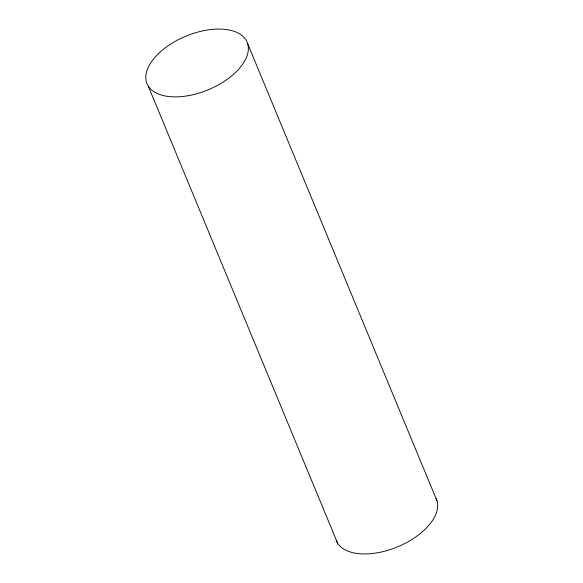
<?xml version="1.0" encoding="UTF-8"?>
<svg xmlns="http://www.w3.org/2000/svg" width="583" height="583" viewBox="0 0 583 583"><rect width="100%" height="100%" fill="white"/><g stroke="black" fill="none" stroke-linecap="round" stroke-linejoin="round"><path stroke-width="0.87" d="M247.673 43.747A54.19 29.033 -22.5 0 1 178.988 96.771A54.19 29.033 -22.5 0 1 164.552 48.404A54.19 29.033 -22.5 0 1 247.673 43.747L436.995 500.819M148.279 86.146L337.608 543.225M436.055 498.407A54.19 29.033 -22.5 0 1 398.495 546.46A54.19 29.033 -22.5 0 1 336.391 540.922"/></g></svg>
